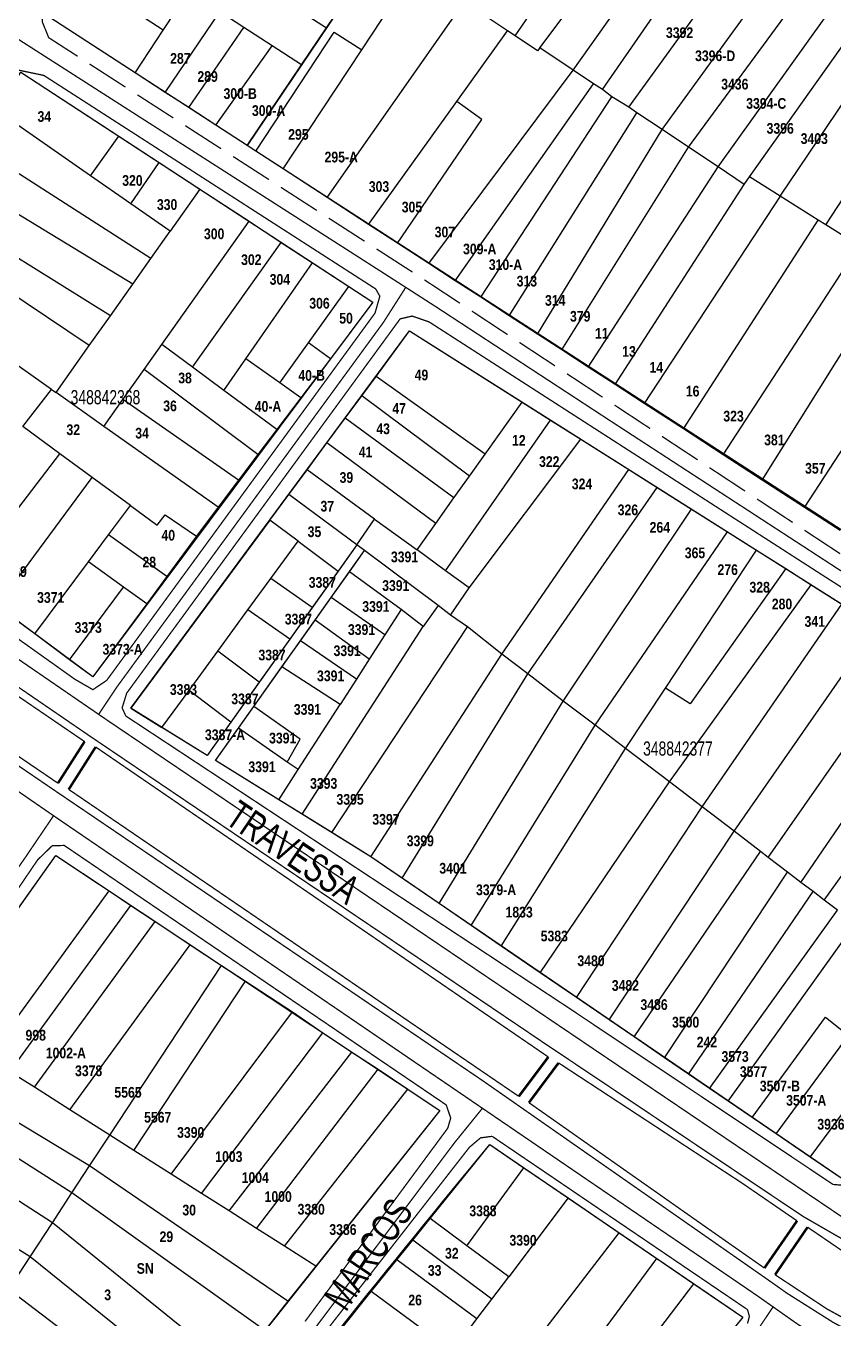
# Model space of a CAD drawing. Extents: x 203136 to 205923, y 4839890 to 4842982.
# Drawn here: x 204979.9 to 205093.5, y 4840245.5 to 4840427.4 of the extents above; entities that cross this region are included whole.
import ezdxf
from ezdxf.enums import TextEntityAlignment as Align

# ---------------------------------------------------------------- set-up
doc = ezdxf.new("R2010")
doc.units = 0
doc.header["$LTSCALE"] = 1.5
doc.header["$MEASUREMENT"] = 0
for name, pattern in [('TRACO_11', [8, 3, -1, 3, -1]), ('TRACO_13', [8, 5, -1, 1, -1]), ('TRACO_25', [8, 3, -1, 1, -1, 1, -1])]:
    doc.linetypes.add(name, pattern=pattern)
for name, color, linetype in [('CD_MALHA_LOTES', 40, 'CONTINUOUS'), ('CD_TXT_QUADRA', 7, 'CONTINUOUS'), ('HD-CANAIS', 7, 'CONTINUOUS'), ('RU-QUADRAS', 210, 'CONTINUOUS'), ('SV-EIXO-RUA-N-PAV', 6, 'CONTINUOUS'), ('SV-EIXO-RUA-PAV', 20, 'CONTINUOUS'), ('SV-PONTE-BUEIRO', 249, 'CONTINUOUS'), ('SV-RUA-NAO-PAV-S-GUIA-C-GUIA', 7, 'CONTINUOUS'), ('SV-RUA-PAVIM-S-GUIA-C-GUIA', 7, 'CONTINUOUS'), ('SV-TXT-RUA-N-PAV-S-GUIA-C-GUIA', 7, 'CONTINUOUS'), ('SV-TXT-RUA-PAV-S-GUIA-C-GUIA', 7, 'CONTINUOUS'), ('Th_NmrPort', 1, 'CONTINUOUS')]:
    doc.layers.add(name, color=color, linetype=linetype)
doc.styles.add('3488-42-2D_TXTB$0$ARIAL', font='ARIAL.TTF')
doc.styles.add('ARIAL', font='ARIAL.TTF')
doc.styles.get("Standard").update_dxf_attribs({"font": 'swisscbo.ttf'})

msp = doc.modelspace()

# ---------------------------------------------------------------- linework, layer by layer
at = {"layer": 'CD_MALHA_LOTES', "linetype": 'Continuous', "flags": 128}
for points in [[(205048.68, 4840425.97), (205068.41, 4840454.68)], [(205052.15, 4840424.31), (205072.75, 4840451.83)], [(205056.85, 4840421.17), (205076.73, 4840449.21)], [(205060.96, 4840418.42), (205080.51, 4840446.73)], [(205064.65, 4840415.94), (205084.86, 4840443.88)], [(205069.33, 4840412.82), (205089.58, 4840440.77)], [(205073.06, 4840410.32), (205093.5, 4840438.2)], [(204999.22, 4840426.79), (204987.2, 4840434.6)], [(205010.7, 4840434.53), (205022.18, 4840427.13)], [(205027.15, 4840424.04), (205034.13, 4840434.64)], [(205077.21, 4840407.54), (205097.3, 4840435.7)], [(204999.22, 4840426.79), (205002.79, 4840432.21)], [(205081.63, 4840406.14), (205100.89, 4840433.35)], [(205022.18, 4840427.13), (205025.03, 4840431.38)], [(205085.92, 4840403.44), (205104.5, 4840430.98)], [(204995.28, 4840420.79), (204983.27, 4840428.59)], [(204999.5, 4840418.04), (205007.17, 4840429.36)], [(205010.55, 4840427.17), (205007.17, 4840429.36)], [(205022.25, 4840403.25), (205041.07, 4840430.07)], [(205047.61, 4840426.69), (205044.11, 4840429.05)], [(204995.28, 4840420.79), (204999.22, 4840426.79)], [(205002.81, 4840415.89), (205010.55, 4840427.17)], [(205014.53, 4840424.58), (205010.55, 4840427.17)], [(205018.66, 4840421.89), (205022.18, 4840427.13)], [(205092.35, 4840399.4), (205110.46, 4840427.06)], [(205012.24, 4840409.76), (205023.25, 4840426.52)], [(205023.25, 4840426.52), (205027.15, 4840424.04)], [(205040.48, 4840416.76), (205047.61, 4840426.69)], [(205048.68, 4840425.97), (205047.61, 4840426.69)], [(205051.81, 4840423.86), (205048.68, 4840425.97)], [(205006.64, 4840413.4), (205014.53, 4840424.58)], [(205018.66, 4840421.89), (205014.53, 4840424.58)], [(205016.09, 4840407.26), (205027.15, 4840424.04)], [(205052.15, 4840424.31), (205051.81, 4840423.86)], [(205056.85, 4840421.17), (205052.15, 4840424.31)], [(205011.04, 4840410.54), (205018.66, 4840421.89)], [(204979.2, 4840420.89), (204992.99, 4840411.87)], [(204999.5, 4840418.04), (204995.28, 4840420.79)], [(205036.54, 4840393.96), (205056.85, 4840421.17)], [(205059.72, 4840419.24), (205056.85, 4840421.17)], [(205002.81, 4840415.89), (204999.5, 4840418.04)], [(205040.27, 4840391.54), (205059.72, 4840419.24)], [(205060.96, 4840418.42), (205059.72, 4840419.24)], [(205062.26, 4840417.39), (205060.96, 4840418.42)], [(205006.64, 4840413.4), (205002.81, 4840415.89)], [(205028.08, 4840399.47), (205040.48, 4840416.76)], [(205044.01, 4840414.24), (205040.48, 4840416.76)], [(205043.86, 4840389.21), (205062.26, 4840417.39)], [(205064.65, 4840415.94), (205062.26, 4840417.39)], [(205065.81, 4840415.17), (205064.65, 4840415.94)], [(204989, 4840406.31), (204975.8, 4840415.49)], [(205032.13, 4840396.83), (205044.01, 4840414.24)], [(205047.84, 4840386.62), (205065.81, 4840415.17)], [(205069.33, 4840412.82), (205065.81, 4840415.17)], [(205011.04, 4840410.54), (205006.64, 4840413.4)], [(205051.85, 4840384.01), (205069.33, 4840412.82)], [(205073.06, 4840410.32), (205069.33, 4840412.82)], [(204997.5, 4840394.67), (204972.7, 4840410.55)], [(204989, 4840406.31), (204992.99, 4840411.87)], [(204992.99, 4840411.87), (204998.64, 4840408.17)], [(205012.24, 4840409.76), (205011.04, 4840410.54)], [(205016.09, 4840407.26), (205012.24, 4840409.76)], [(205055.24, 4840381.81), (205073.06, 4840410.32)], [(205077.21, 4840407.54), (205073.06, 4840410.32)], [(204994.66, 4840402.36), (204998.64, 4840408.17)], [(204998.64, 4840408.17), (205004.39, 4840404.4)], [(205022.25, 4840403.25), (205016.09, 4840407.26)], [(205058.95, 4840379.4), (205077.21, 4840407.54)], [(205080.89, 4840405.08), (205077.21, 4840407.54)], [(204994.95, 4840391.06), (204970, 4840406.26)], [(204994.66, 4840402.36), (204989, 4840406.31)], [(205062.73, 4840376.94), (205080.89, 4840405.08)], [(205080.89, 4840405.08), (205081.63, 4840406.14)], [(205085.92, 4840403.44), (205081.63, 4840406.14)], [(205004.39, 4840404.4), (205000.21, 4840398.5)], [(205004.39, 4840404.4), (205011.28, 4840399.9)], [(205028.08, 4840399.47), (205022.25, 4840403.25)], [(205085.92, 4840403.44), (205066.82, 4840374.29)], [(205091.27, 4840400.08), (205085.92, 4840403.44)], [(204991.8, 4840386.61), (204967.25, 4840401.9)], [(205000.21, 4840398.5), (204994.66, 4840402.36)], [(204999.04, 4840382.58), (205011.28, 4840399.9)], [(205011.28, 4840399.9), (205015.81, 4840396.93)], [(205032.13, 4840396.83), (205028.08, 4840399.47)], [(205072.34, 4840370.7), (205091.27, 4840400.08)], [(205092.35, 4840399.4), (205091.27, 4840400.08)], [(204988.83, 4840382.41), (204965.04, 4840398.38)], [(204997.5, 4840394.67), (205000.21, 4840398.5)], [(205097.05, 4840396.44), (205092.35, 4840399.4)], [(205003.36, 4840379.37), (205015.81, 4840396.93)], [(205015.81, 4840396.93), (205020.22, 4840394.05)], [(205036.54, 4840393.96), (205032.13, 4840396.83)], [(205077.94, 4840367.06), (205097.05, 4840396.44)], [(204994.95, 4840391.06), (204997.5, 4840394.67)], [(205010.83, 4840380.56), (205020.22, 4840394.05)], [(205020.22, 4840394.05), (205025.31, 4840390.72)], [(205040.27, 4840391.54), (205036.54, 4840393.96)], [(204991.8, 4840386.61), (204994.95, 4840391.06)], [(205019.64, 4840382.82), (205025.31, 4840390.72)], [(205025.31, 4840390.72), (205028.7, 4840388.5)], [(205043.86, 4840389.21), (205040.27, 4840391.54)], [(205047.84, 4840386.62), (205043.86, 4840389.21)], [(205083.42, 4840363.5), (205099.2, 4840388.73)], [(205028.7, 4840388.5), (205022.72, 4840380.57)], [(204988.83, 4840382.41), (204991.8, 4840386.61)], [(205051.85, 4840384.01), (205047.84, 4840386.62)], [(205029.13, 4840378.07), (205033.85, 4840384.47)], [(205033.85, 4840384.47), (205049.66, 4840374.47)], [(205055.24, 4840381.81), (205051.85, 4840384.01)], [(205089.38, 4840359.63), (205105.62, 4840384.59)], [(204984.16, 4840375.81), (204988.83, 4840382.41)], [(204996.56, 4840379.07), (204999.04, 4840382.58)], [(205003.36, 4840379.37), (204999.04, 4840382.58)], [(205015.59, 4840377.19), (205019.64, 4840382.82)], [(205022.72, 4840380.57), (205019.64, 4840382.82)], [(205058.95, 4840379.4), (205055.24, 4840381.81)], [(204983.52, 4840376.25), (204976.93, 4840380.91)], [(205007.74, 4840376.11), (205010.83, 4840380.56)], [(205015.59, 4840377.19), (205010.83, 4840380.56)], [(205022.72, 4840380.57), (205018.57, 4840375.08)], [(204993.56, 4840374.84), (204996.56, 4840379.07)], [(205012.52, 4840367.08), (204996.56, 4840379.07)], [(205007.74, 4840376.11), (205003.36, 4840379.37)], [(205027.13, 4840375.37), (205029.13, 4840378.07)], [(205044.47, 4840367.15), (205029.13, 4840378.07)], [(205062.73, 4840376.94), (205058.95, 4840379.4)], [(204979.47, 4840371.01), (204983.52, 4840376.25)], [(204983.52, 4840376.25), (204984.16, 4840375.81)], [(204990.88, 4840371.05), (204984.16, 4840375.81)], [(205015.17, 4840370.59), (205007.74, 4840376.11)], [(205018.57, 4840375.08), (205015.59, 4840377.19)], [(205066.82, 4840374.29), (205062.73, 4840376.94)], [(204990.88, 4840371.05), (204993.56, 4840374.84)], [(205009.8, 4840363.48), (204993.56, 4840374.84)], [(205018.57, 4840375.08), (205015.17, 4840370.59)], [(205024.81, 4840372.22), (205027.13, 4840375.37)], [(205042.27, 4840364.05), (205027.13, 4840375.37)], [(205044.47, 4840367.15), (205049.66, 4840374.47)], [(205049.66, 4840374.47), (205053.66, 4840371.94)], [(205072.34, 4840370.7), (205066.82, 4840374.29)], [(205022.23, 4840368.74), (205024.81, 4840372.22)], [(205040.09, 4840360.98), (205024.81, 4840372.22)], [(204984.67, 4840367.2), (204979.47, 4840371.01)], [(205006.95, 4840359.7), (204990.88, 4840371.05)], [(205015.17, 4840370.59), (205012.52, 4840367.08)], [(205038.88, 4840350.75), (205053.66, 4840371.94)], [(205053.66, 4840371.94), (205057.9, 4840369.26)], [(205077.94, 4840367.06), (205072.34, 4840370.7)], [(205019.45, 4840364.96), (205022.23, 4840368.74)], [(205037.54, 4840357.37), (205022.23, 4840368.74)], [(205042.21, 4840348.32), (205057.9, 4840369.26)], [(205057.9, 4840369.26), (205064.67, 4840364.97)], [(204971.03, 4840349.34), (204984.67, 4840367.2)], [(204989.24, 4840363.85), (204984.67, 4840367.2)], [(205012.52, 4840367.08), (205009.8, 4840363.48)], [(205042.27, 4840364.05), (205044.47, 4840367.15)], [(205083.42, 4840363.5), (205077.94, 4840367.06)], [(205016.86, 4840361.46), (205019.45, 4840364.96)], [(205028.94, 4840358.01), (205019.45, 4840364.96)], [(205046.8, 4840339.03), (205064.67, 4840364.97)], [(205064.67, 4840364.97), (205068.67, 4840362.45)], [(204975.85, 4840345.78), (204989.24, 4840363.85)], [(204994.61, 4840359.93), (204989.24, 4840363.85)], [(205009.8, 4840363.48), (205006.95, 4840359.7)], [(205040.09, 4840360.98), (205042.27, 4840364.05)], [(205089.38, 4840359.63), (205083.42, 4840363.5)], [(205014.19, 4840357.84), (205016.86, 4840361.46)], [(205026.43, 4840354.39), (205016.86, 4840361.46)], [(205050.47, 4840336.22), (205068.67, 4840362.45)], [(205068.67, 4840362.45), (205073.46, 4840359.42)], [(204991.52, 4840355.77), (204994.61, 4840359.93)], [(204994.61, 4840359.93), (204998.37, 4840357.15)], [(205006.95, 4840359.7), (205003.92, 4840355.59)], [(205037.54, 4840357.37), (205040.09, 4840360.98)], [(205055.46, 4840332.41), (205073.46, 4840359.42)], [(205073.46, 4840359.42), (205078.54, 4840356.2)], [(205094.38, 4840356.38), (205089.38, 4840359.63)], [(205014.19, 4840357.84), (204994.66, 4840331.4)], [(204998.37, 4840357.15), (204999.52, 4840358.59)], [(204999.52, 4840358.59), (205003.92, 4840355.59)], [(205018.18, 4840354.88), (205014.19, 4840357.84)], [(205026.43, 4840354.39), (205028.94, 4840358.01)], [(205028.94, 4840358.01), (205034.9, 4840353.66)], [(205034.9, 4840353.66), (205037.54, 4840357.37)], [(205059.92, 4840329), (205078.54, 4840356.2)], [(205078.54, 4840356.2), (205082.62, 4840353.62)], [(204988.7, 4840351.98), (204991.52, 4840355.77)], [(204999.75, 4840349.94), (204991.52, 4840355.77)], [(205003.92, 4840355.59), (204999.75, 4840349.94)], [(205014.35, 4840349.63), (205018.18, 4840354.88)], [(205018.18, 4840354.88), (205023.8, 4840350.69)], [(205026.43, 4840354.39), (205023.8, 4840350.69)], [(205027.52, 4840353.58), (205026.43, 4840354.39)], [(205025.39, 4840350.58), (205027.52, 4840353.58)], [(205037.85, 4840345.86), (205027.52, 4840353.58)], [(205038.88, 4840350.75), (205034.9, 4840353.66)], [(205069.81, 4840334.22), (205082.62, 4840353.62)], [(205082.62, 4840353.62), (205086.71, 4840351.04)], [(204981.17, 4840341.85), (204988.7, 4840351.98)], [(204993.65, 4840348.43), (204988.7, 4840351.98)], [(205023.8, 4840350.69), (205020.16, 4840345.56)], [(205022.85, 4840346.99), (205025.39, 4840350.58)], [(205032.66, 4840345.27), (205025.39, 4840350.58)], [(205042.21, 4840348.32), (205038.88, 4840350.75)], [(205086.71, 4840351.04), (205073.28, 4840332.03)], [(205086.71, 4840351.04), (205090.3, 4840348.76)], [(204999.75, 4840349.94), (204996.91, 4840346.09)], [(205011.13, 4840345.23), (205014.35, 4840349.63)], [(205020.16, 4840345.56), (205014.35, 4840349.63)], [(205070.36, 4840321.03), (205090.3, 4840348.76)], [(205090.3, 4840348.76), (205094.59, 4840346.05)], [(204986.07, 4840338.23), (204993.65, 4840348.43)], [(204996.91, 4840346.09), (204993.65, 4840348.43)], [(205020.58, 4840343.79), (205022.85, 4840346.99)], [(205030.38, 4840341.73), (205022.85, 4840346.99)], [(205039.62, 4840344.51), (205042.21, 4840348.32)], [(204981.17, 4840341.85), (204975.85, 4840345.78)], [(204996.91, 4840346.09), (204989.34, 4840335.82)], [(205006.9, 4840339.43), (205011.13, 4840345.23)], [(205017.01, 4840341.13), (205011.13, 4840345.23)], [(205020.16, 4840345.56), (205017.01, 4840341.13)], [(205032.66, 4840345.27), (205030.38, 4840341.73)], [(205035.76, 4840342.92), (205032.66, 4840345.27)], [(205037.85, 4840345.86), (205035.76, 4840342.92)], [(205039.62, 4840344.51), (205037.85, 4840345.86)], [(205074.95, 4840317.53), (205094.59, 4840346.05)], [(205018.52, 4840340.88), (205020.58, 4840343.79)], [(205028.18, 4840338.3), (205020.58, 4840343.79)], [(205042.01, 4840342.87), (205039.62, 4840344.51)], [(204986.07, 4840338.23), (204981.17, 4840341.85)], [(205018.73, 4840316.51), (205035.76, 4840342.92)], [(205022.94, 4840313.91), (205042.01, 4840342.87)], [(205030.38, 4840341.73), (205028.18, 4840338.3)], [(205046.8, 4840339.03), (205042.01, 4840342.87)], [(205079.46, 4840314.09), (205099.51, 4840342.94)], [(205002.85, 4840333.89), (205006.9, 4840339.43)], [(205012.7, 4840335.06), (205006.9, 4840339.43)], [(205017.01, 4840341.13), (205012.7, 4840335.06)], [(205015.91, 4840337.21), (205018.52, 4840340.88)], [(205026.39, 4840335.51), (205018.52, 4840340.88)], [(205084.27, 4840310.41), (205104.67, 4840339.67)], [(204989.34, 4840335.82), (204986.07, 4840338.23)], [(205028.18, 4840338.3), (205026.39, 4840335.51)], [(205028.39, 4840310.52), (205046.8, 4840339.03)], [(205050.47, 4840336.22), (205046.8, 4840339.03)], [(205011.95, 4840331.63), (205015.91, 4840337.21)], [(205024.07, 4840331.92), (205015.91, 4840337.21)], [(205032.81, 4840307.48), (205050.47, 4840336.22)], [(205055.46, 4840332.41), (205050.47, 4840336.22)], [(205088.86, 4840306.91), (205109.29, 4840336.75)], [(205012.7, 4840335.06), (205008.71, 4840329.44)], [(205026.39, 4840335.51), (205024.07, 4840331.92)], [(205064.2, 4840325.74), (205069.81, 4840334.22)], [(205073.28, 4840332.03), (205069.81, 4840334.22)], [(205092.13, 4840304.42), (205113.47, 4840334.11)], [(204999.05, 4840328.69), (205002.85, 4840333.89)], [(205008.71, 4840329.44), (205002.85, 4840333.89)], [(205038.02, 4840303.92), (205055.46, 4840332.41)], [(205059.92, 4840329), (205055.46, 4840332.41)], [(204994.66, 4840331.4), (204999.05, 4840328.69)], [(205009.81, 4840328.6), (205011.95, 4840331.63)], [(205018.47, 4840327.03), (205011.95, 4840331.63)], [(205018.19, 4840322.77), (205024.07, 4840331.92)], [(205005.39, 4840324.77), (204999.05, 4840328.69)], [(205008.71, 4840329.44), (205005.39, 4840324.77)], [(205006.57, 4840324.04), (205009.81, 4840328.6)], [(205016.65, 4840323.82), (205009.81, 4840328.6)], [(205042.5, 4840300.84), (205059.92, 4840329)], [(205064.2, 4840325.74), (205059.92, 4840329)], [(205016.65, 4840323.82), (205018.47, 4840327.03)], [(205046.71, 4840297.95), (205064.2, 4840325.74)], [(205070.36, 4840321.03), (205064.2, 4840325.74)], [(205015.47, 4840318.53), (205006.57, 4840324.04)], [(205018.19, 4840322.77), (205016.65, 4840323.82)], [(205015.47, 4840318.53), (205018.19, 4840322.77)], [(205052.22, 4840294.19), (205070.36, 4840321.03)], [(205074.95, 4840317.53), (205070.36, 4840321.03)], [(205018.73, 4840316.51), (205015.47, 4840318.53)], [(205022.94, 4840313.91), (205018.73, 4840316.51)], [(205057.3, 4840290.71), (205074.95, 4840317.53)], [(205079.46, 4840314.09), (205074.95, 4840317.53)], [(205061.88, 4840287.58), (205079.46, 4840314.09)], [(205083.17, 4840311.26), (205079.46, 4840314.09)], [(205028.39, 4840310.52), (205022.94, 4840313.91)], [(204967.25, 4840286.91), (204984.11, 4840310.68)], [(204984.11, 4840310.68), (204991.61, 4840305.7)], [(205032.81, 4840307.48), (205028.39, 4840310.52)], [(205065.41, 4840285.17), (205083.17, 4840311.26)], [(205084.27, 4840310.41), (205083.17, 4840311.26)], [(205086.97, 4840308.36), (205084.27, 4840310.41)], [(205038.02, 4840303.92), (205032.81, 4840307.48)], [(205069.7, 4840282.24), (205086.97, 4840308.36)], [(205088.86, 4840306.91), (205086.97, 4840308.36)], [(205090.57, 4840305.61), (205088.86, 4840306.91)], [(204974.56, 4840282.26), (204991.61, 4840305.7)], [(204991.61, 4840305.7), (204994.69, 4840303.66)], [(205073.07, 4840279.93), (205090.57, 4840305.61)], [(205092.13, 4840304.42), (205090.57, 4840305.61)], [(204977.68, 4840280.27), (204994.69, 4840303.66)], [(204994.69, 4840303.66), (204998.1, 4840301.39)], [(205042.5, 4840300.84), (205038.02, 4840303.92)], [(205093.98, 4840303), (205092.13, 4840304.42)], [(204981.13, 4840278.08), (204998.1, 4840301.39)], [(204998.1, 4840301.39), (205003.02, 4840298.13)], [(205076.01, 4840277.93), (205093.98, 4840303)], [(205046.71, 4840297.95), (205042.5, 4840300.84)], [(205078.62, 4840276.15), (205096.48, 4840301.09)], [(204986.1, 4840274.91), (205003.02, 4840298.13)], [(205003.02, 4840298.13), (205007.43, 4840295.2)], [(205052.22, 4840294.19), (205046.71, 4840297.95)], [(204991.7, 4840271.35), (205007.43, 4840295.2)], [(205007.43, 4840295.2), (205010.78, 4840293.01)], [(205057.3, 4840290.71), (205052.22, 4840294.19)], [(204995.08, 4840269.21), (205010.78, 4840293.01)], [(205010.78, 4840293.01), (205017.39, 4840288.68)], [(205061.88, 4840287.58), (205057.3, 4840290.71)], [(205000.36, 4840265.84), (205017.39, 4840288.68)], [(205017.39, 4840288.68), (205021.66, 4840285.75)], [(205065.41, 4840285.17), (205061.88, 4840287.58)], [(205081.99, 4840273.84), (205092.31, 4840287.96)], [(205092.31, 4840287.96), (205095.55, 4840285.37)], [(205004.62, 4840263.13), (205021.66, 4840285.75)], [(205021.66, 4840285.75), (205025.75, 4840283.04)], [(205069.7, 4840282.24), (205065.41, 4840285.17)], [(205085.36, 4840271.54), (205095.55, 4840285.37)], [(205008.47, 4840260.69), (205025.75, 4840283.04)], [(205025.75, 4840283.04), (205029.42, 4840280.61)], [(204988.87, 4840267.02), (204963.85, 4840282.11)], [(205073.07, 4840279.93), (205069.7, 4840282.24)], [(205090.14, 4840268.27), (205100.88, 4840282.76)], [(204981.13, 4840278.08), (204977.68, 4840280.27)], [(205012.35, 4840258.22), (205029.42, 4840280.61)], [(205029.42, 4840280.61), (205033.62, 4840277.81)], [(205076.01, 4840277.93), (205073.07, 4840279.93)], [(204986.38, 4840263.21), (204961.66, 4840279.03)], [(204986.1, 4840274.91), (204981.13, 4840278.08)], [(205016.28, 4840255.72), (205033.62, 4840277.81)], [(205033.62, 4840277.81), (205038.12, 4840274.83)], [(205078.62, 4840276.15), (205076.01, 4840277.93)], [(205081.99, 4840273.84), (205078.62, 4840276.15)], [(204983.65, 4840259.02), (204958.83, 4840275.04)], [(204991.7, 4840271.35), (204986.1, 4840274.91)], [(205038.12, 4840274.83), (205020.68, 4840252.92)], [(205085.36, 4840271.54), (205081.99, 4840273.84)], [(204988.87, 4840267.02), (204991.7, 4840271.35)], [(204995.08, 4840269.21), (204991.7, 4840271.35)], [(205090.14, 4840268.27), (205085.36, 4840271.54)], [(204980.51, 4840254.21), (204955.25, 4840269.99)], [(205000.36, 4840265.84), (204995.08, 4840269.21)], [(205036.73, 4840259.62), (205045.12, 4840270.05)], [(205045.12, 4840270.05), (205049.93, 4840266.75)], [(204986.38, 4840263.21), (204988.87, 4840267.02)], [(205016.75, 4840247.97), (204988.87, 4840267.02)], [(205041.9, 4840255.79), (205049.93, 4840266.75)], [(205049.93, 4840266.75), (205056.12, 4840262.52)], [(205094.79, 4840265.1), (205090.14, 4840268.27)], [(205004.62, 4840263.13), (205000.36, 4840265.84)], [(204983.65, 4840259.02), (204986.38, 4840263.21)], [(205013.51, 4840243.88), (204986.38, 4840263.21)], [(205008.47, 4840260.69), (205004.62, 4840263.13)], [(205056.12, 4840262.52), (205047.78, 4840251.43)], [(205056.12, 4840262.52), (205063.31, 4840257.61)], [(205012.35, 4840258.22), (205008.47, 4840260.69)], [(205034.29, 4840256.58), (205036.73, 4840259.62)], [(205041.9, 4840255.79), (205036.73, 4840259.62)], [(204980.51, 4840254.21), (204983.65, 4840259.02)], [(205009.16, 4840238.4), (204983.65, 4840259.02)], [(205016.28, 4840255.72), (205012.35, 4840258.22)], [(205046.67, 4840235.92), (205063.31, 4840257.61)], [(205063.31, 4840257.61), (205068.62, 4840253.98)], [(205020.68, 4840252.92), (205016.28, 4840255.72)], [(205032.06, 4840253.81), (205034.29, 4840256.58)], [(205045.4, 4840248.28), (205034.29, 4840256.58)], [(205047.78, 4840251.43), (205041.9, 4840255.79)], [(204977.54, 4840249.65), (204980.51, 4840254.21)], [(205005.44, 4840234.12), (204980.51, 4840254.21)], [(205052.24, 4840231.81), (205068.62, 4840253.98)], [(205068.62, 4840253.98), (205073.81, 4840250.43)], [(205020.68, 4840252.92), (205016.75, 4840247.97)], [(205028.47, 4840249.34), (205032.06, 4840253.81)], [(205043.31, 4840245.49), (205032.06, 4840253.81)], [(205045.4, 4840248.28), (205047.78, 4840251.43)], [(205061.12, 4840233.74), (205073.81, 4840250.43)], [(205073.81, 4840250.43), (205080.68, 4840245.74)], [(205002.6, 4840230.48), (204977.54, 4840249.65)], [(205024, 4840243.79), (205028.47, 4840249.34)], [(205039.88, 4840240.93), (205028.47, 4840249.34)], [(205016.75, 4840247.97), (205013.51, 4840243.88)], [(205043.31, 4840245.49), (205045.4, 4840248.28)], [(205039.88, 4840240.93), (205043.31, 4840245.49)], [(205080.68, 4840245.74), (205067.35, 4840229.18)]]:
    msp.add_lwpolyline(points, dxfattribs=at)
at = {"layer": 'HD-CANAIS', "linetype": 'Continuous', "const_width": 0.18}
for points in [[(204984.43, 4840320.85), (204923.81, 4840362.2)], [(204935.99, 4840362.34), (204988.17, 4840326.71)], [(204989.73, 4840325.95), (205053.35, 4840282.34)], [(205049.2, 4840276.8), (204985.94, 4840319.98)], [(205054.79, 4840281.51), (205080.55, 4840264.62), (205088.31, 4840259.29)], [(205083.72, 4840252.65), (205075.47, 4840258.43), (205050.62, 4840275.92)], [(205089.79, 4840258.4), (205095.92, 4840254.21), (205105.46, 4840249.01), (205166.62, 4840214.83)], [(205162.97, 4840207.88), (205101.32, 4840242.07), (205092.54, 4840246.88), (205085.22, 4840251.71)]]:
    msp.add_lwpolyline(points, dxfattribs=at)
at = {"layer": 'RU-QUADRAS', "color": 6, "linetype": 'Continuous'}
for points in [[(205021.52, 4840487.07, 0.0126922525), (205114.53, 4840424.4)], [(205438.2, 4840428.09, -0.0210712142), (205402.73, 4840405.12), (205391.97, 4840397), (205384.55, 4840388.32), (205332.94, 4840332.29), (205298.21, 4840297.71, 0.0175042485), (205243.94, 4840245.38), (205195.44, 4840286.89), (205171.14, 4840306.33), (205136.56, 4840329.25), (205012.24, 4840409.76), (205023.25, 4840426.52), (205027.15, 4840424.04), (205034.13, 4840434.64)]]:
    msp.add_lwpolyline(points, format="xyb", dxfattribs=at)
msp.add_lwpolyline([(205025.03, 4840431.38), (205011.04, 4840410.54), (204983.27, 4840428.59)], dxfattribs=at)
for points in [[(204946.99, 4840369.51), (204979.2, 4840420.89), (205028.7, 4840388.5), (204989.34, 4840335.82), (204947.66, 4840366.73)], [(204994.66, 4840331.4), (205033.85, 4840384.47), (205123.46, 4840327.79), (205136.09, 4840318.95), (205094.79, 4840265.1), (205028.39, 4840310.52), (205006.57, 4840324.04), (205027.52, 4840353.58), (205026.43, 4840354.39), (205005.39, 4840324.77)], [(204901.07, 4840192.38), (204918.1, 4840217.62), (204984.11, 4840310.68), (205038.12, 4840274.83), (204984.64, 4840207.5), (204952.7, 4840164.97)]]:
    msp.add_lwpolyline(points, close=True, dxfattribs=at)
msp.add_lwpolyline([(204962.14, 4840165.9, -0.0064696135), (205045.12, 4840270.05), (205080.68, 4840245.74), (205056.29, 4840215.43), (205040.89, 4840193.48), (205039.09, 4840194.54), (205011.3, 4840152.23), (205006.09, 4840153.91), (205005.27, 4840152.62), (204999.67, 4840153.08), (204998.69, 4840151.68), (204983.81, 4840153.91)], format="xyb", close=True, dxfattribs=at)
at = {"layer": 'SV-EIXO-RUA-N-PAV', "const_width": 0.18}
for points in [[(205033.312665, 4840390.602765), (205030.158242, 4840385.659457), (204992.743549, 4840334.434522), (204990.147266, 4840330.538901)], [(204983.8096, 4840316.27994), (204979.875846, 4840310.461253), (204954.181419, 4840273.45636), (204922.421959, 4840230.099576), (204898.940449, 4840195.26662), (204897.219291, 4840191.250585)], [(205044.086956, 4840275.128054), (205040.222665, 4840270.35256), (205020.395813, 4840243.975452), (205014.620318, 4840236.509568), (205008.351793, 4840229.466281), (205002.435432, 4840224.571197), (204981.833818, 4840197.841924), (204961.020906, 4840169.105314), (204959.048786, 4840165.090641), (204957.905273, 4840160.491331)], [(205084.937304, 4840247.189907), (205081.327946, 4840241.78543), (205062.665438, 4840217.886678), (205057.294931, 4840210.636494), (205035.812907, 4840182.374206), (205017.687449, 4840156.327251), (205015.606378, 4840151.829453), (205014.153258, 4840148.312148)]]:
    msp.add_lwpolyline(points, dxfattribs=at)
at = {"layer": 'SV-EIXO-RUA-PAV', "const_width": 0.18}
for points in [[(204649.129609, 4840544.704353), (204846.021565, 4840420.619996), (204862.817626, 4840416.203038), (204893.329502, 4840395.338727), (204922.272195, 4840375.229948), (204931.454817, 4840370.812991), (204937.61531, 4840366.628505), (204949.82006, 4840358.259533), (204990.881922, 4840330.033904), (205094.576257, 4840259.87767), (205276.392102, 4840159.141766), (205283.537045, 4840154.854801), (205288.395605, 4840152.568419), (205291.825178, 4840149.567543), (205295.683447, 4840143.78014), (205299.827513, 4840137.063894), (205321.582766, 4840124.197656)], [(204978.103166, 4840425.984913), (205029.779892, 4840392.873834), (205037.545115, 4840387.881904), (205062.7997, 4840371.348889), (205094.15003, 4840350.940966), (205141.597296, 4840320.831434), (205151.144525, 4840314.824313), (205167.256044, 4840303.143462), (205181.085097, 4840292.670975), (205194.578494, 4840281.460043), (205235.369528, 4840247.519318)], [(205299.827513, 4840137.063894), (205289.395897, 4840136.063602), (205284.394438, 4840136.778096), (205281.536461, 4840138.064186), (205229.730113, 4840166.360545), (205165.429742, 4840203.047353), (205159.480425, 4840205.341826), (205088.510998, 4840244.672077), (205082.603441, 4840248.834219), (204984.168889, 4840316.031988), (204929.885635, 4840353.493869), (204919.308185, 4840360.584248), (204913.845106, 4840364.768733), (204903.848834, 4840372.440291), (204883.391348, 4840386.156105), (204876.068498, 4840391.154241), (204856.599015, 4840403.882052), (204851.949587, 4840410.507488), (204846.021565, 4840420.619996)]]:
    msp.add_lwpolyline(points, dxfattribs=at)
at = {"layer": 'SV-PONTE-BUEIRO', "linetype": 'Continuous', "const_width": 0.35}
for points in [[(204988.17, 4840326.71), (204984.43, 4840320.85)], [(204985.94, 4840319.98), (204989.73, 4840325.95)], [(205053.35, 4840282.34), (205049.2, 4840276.8)], [(205050.62, 4840275.92), (205054.79, 4840281.51)], [(205083.72, 4840252.65), (205088.31, 4840259.29)], [(205089.79, 4840258.4), (205085.22, 4840251.71)]]:
    msp.add_lwpolyline(points, dxfattribs=at)
at = {"layer": 'SV-RUA-NAO-PAV-S-GUIA-C-GUIA', "linetype": 'TRACO_13', "const_width": 0.18}
msp.add_lwpolyline([(205022.73, 4840488.18), (205021.34, 4840488.27), (205019.37, 4840486.74), (204982.18, 4840429.84), (204982.25, 4840427.9), (204983.13, 4840425.73)], dxfattribs=at)
at = {"layer": 'SV-RUA-NAO-PAV-S-GUIA-C-GUIA', "linetype": 'TRACO_25', "const_width": 0.18}
for points in [[(205029.08, 4840390.39), (205029.67, 4840389.37), (205029, 4840387), (204991.29, 4840335.33), (204989.34, 4840334.01), (204986.8, 4840335.48)], [(204993.96, 4840330.31), (204993.45, 4840331.45), (204994.09, 4840333.52), (205032.52, 4840386.17), (205034.21, 4840386.57), (205036.6, 4840385.74)], [(205093.37, 4840264.41), (205094.74, 4840264.3), (205096.16, 4840265.51), (205137.66, 4840318.51), (205137.88, 4840319.69), (205137.71, 4840320.76)], [(204985.31, 4840312.1), (204983.62, 4840312.06), (204981.58, 4840310.08), (204955.98, 4840272.31), (204924.19, 4840228.28)], [(205019.16, 4840245.14), (205039.21, 4840272.32), (205039.63, 4840273.75), (205039.01, 4840275.59)], [(205045.46, 4840271.18), (205043.83, 4840270.97), (205042.26, 4840269.64), (205021.22, 4840242.65)], [(205081.34, 4840244.84), (205081.61, 4840245.85), (205081.35, 4840246.8)]]:
    msp.add_lwpolyline(points, dxfattribs=at)
at = {"layer": 'SV-RUA-PAVIM-S-GUIA-C-GUIA', "const_width": 0.18}
for points in [[(204983.833065, 4840425.2765), (204983.13, 4840425.73)], [(204987.194449, 4840423.108299), (204983.833065, 4840425.2765)], [(204993.917217, 4840418.771896), (204988.875141, 4840422.024198)], [(205000.639985, 4840414.435493), (204995.597909, 4840417.687795)], [(205007.362753, 4840410.09909), (205002.320677, 4840413.351392)], [(205014.085521, 4840405.762687), (205009.043445, 4840409.014989)], [(205020.808289, 4840401.426284), (205015.766213, 4840404.678586)], [(205027.531057, 4840397.089881), (205022.488981, 4840400.342184)], [(205034.253825, 4840392.753478), (205029.211749, 4840396.005781)], [(205040.94177, 4840388.363682), (205035.932782, 4840391.666716)], [(205047.620421, 4840383.959636), (205042.611433, 4840387.26267)], [(205054.299072, 4840379.55559), (205049.290084, 4840382.858624)], [(205060.977723, 4840375.151544), (205055.968734, 4840378.454578)], [(205067.656374, 4840370.747498), (205062.647385, 4840374.050532)], [(205074.335025, 4840366.343452), (205069.326036, 4840369.646486)], [(205081.013676, 4840361.939405), (205076.004687, 4840365.24244)], [(204986.8, 4840335.48), (204950.92, 4840361.06)], [(205087.692326, 4840357.535359), (205082.683338, 4840360.838394)], [(204926.92, 4840358.73), (204984.29, 4840319.61)], [(205094.370977, 4840353.131313), (205089.361989, 4840356.434348)], [(204984.29, 4840319.61), (205044.11, 4840279.02)], [(205044.11, 4840279.02), (205084.28, 4840250.96)]]:
    msp.add_lwpolyline(points, dxfattribs=at)
at = {"layer": 'SV-RUA-PAVIM-S-GUIA-C-GUIA', "linetype": 'TRACO_11', "const_width": 0.18}
for points in [[(204977.54, 4840420.46), (204978.99, 4840421.14), (204982.44, 4840420.42), (205029.08, 4840390.39)], [(205036.6, 4840385.74), (205091.75, 4840350.21), (205137.71, 4840320.76)]]:
    msp.add_lwpolyline(points, dxfattribs=at)
at = {"layer": 'SV-RUA-PAVIM-S-GUIA-C-GUIA', "linetype": 'Continuous', "const_width": 0.18}
for points in [[(205089.18, 4840259.9), (205052.94, 4840284.18), (204988.75, 4840327.59), (204926.5, 4840370.26), (204861.39, 4840413.98), (204859.39, 4840413.68), (204857.21, 4840412.33), (204856.63, 4840409.33), (204857.8, 4840406.39), (204873.67, 4840396.1)], [(205093.37, 4840264.41), (205055.69, 4840289.59), (204993.96, 4840330.31)], [(204985.31, 4840312.1), (205039.01, 4840275.59)], [(205045.46, 4840271.18), (205081.35, 4840246.8)], [(205089.18, 4840259.9), (205097.24, 4840255.25), (205105.52, 4840250.78), (205125.27, 4840239.45), (205214.69, 4840189.73), (205287.29, 4840149.3), (205289.46, 4840147.23), (205290.28, 4840144.4), (205289.76, 4840142.05), (205287.95, 4840139.98), (205285.49, 4840139.34), (205282.57, 4840140.3), (205239.5, 4840164.14), (205161.35, 4840207.56), (205100.4, 4840241.31), (205093.41, 4840244.99), (205086.91, 4840249.1), (205084.28, 4840250.96)]]:
    msp.add_lwpolyline(points, dxfattribs=at)

# ---------------------------------------------------------------- texts
at = {"layer": 'CD_TXT_QUADRA', "style": 'ARIAL', "width": 0.7}
for s, p in [('348842368', (204986.21, 4840374.15)), ('348842377', (205066.67, 4840324.73))]:
    msp.add_text(s, height=2, dxfattribs=at).set_placement(p)
at = {"layer": 'SV-TXT-RUA-N-PAV-S-GUIA-C-GUIA', "style": 'ARIAL', "width": 0.7}
msp.add_text('MARCOS', height=4, rotation=56, dxfattribs=at).set_placement((205024.9, 4840246.36))
at = {"layer": 'SV-TXT-RUA-PAV-S-GUIA-C-GUIA', "width": 0.7}
for style, p in [('ARIAL', (205007.72, 4840315.32)), ('3488-42-2D_TXTB$0$ARIAL', (205007.722393, 4840315.318206))]:
    msp.add_text('TRAVESSA', height=4, rotation=326, dxfattribs=dict(at, style=style)).set_placement(p)
at = {"layer": 'Th_NmrPort', "color": 1}
for s, p in [('3392', (205069.888086, 4840426.434422)), ('287', (205000.199207, 4840422.813466)), ('3396-D', (205073.97978, 4840423.181621)), ('289', (205004.029207, 4840420.263466)), ('3436', (205077.64978, 4840419.191621)), ('300-B', (205007.699207, 4840417.863466)), ('300-A', (205011.689207, 4840415.473466)), ('3394-C', (205081.15978, 4840416.481621)), ('34', (204981.553466, 4840414.640793)), ('295', (205016.789207, 4840412.123466)), ('3396', (205084.02978, 4840412.971621)), ('3403', (205088.81978, 4840411.531621)), ('295-A', (205021.899207, 4840408.933466)), ('320', (204993.461914, 4840405.645578)), ('303', (205028.119207, 4840404.783466)), ('330', (204998.34022, 4840402.258379)), ('305', (205032.749207, 4840401.903466)), ('300', (205004.95022, 4840398.138379)), ('307', (205037.379207, 4840398.393466)), ('309-A', (205041.369207, 4840396.003466)), ('302', (205010.17022, 4840394.498379)), ('310-A', (205044.988086, 4840393.804422)), ('304', (205014.19022, 4840391.728379)), ('313', (205048.898086, 4840391.484422)), ('306', (205019.75022, 4840388.368379)), ('314', (205052.888086, 4840388.774422)), ('50', (205023.96022, 4840386.268379)), ('379', (205056.398086, 4840386.534422)), ('11', (205059.908086, 4840384.144422)), ('13', (205063.738086, 4840381.594422)), ('14', (205067.568086, 4840379.354422)), ('38', (205001.33531, 4840377.86078)), ('40-B', (205018.22022, 4840378.218379)), ('49', (205034.56531, 4840378.28078)), ('16', (205072.678086, 4840376.004422)), ('36', (204999.22531, 4840373.93078)), ('40-A', (205012.09022, 4840373.858379)), ('47', (205031.42531, 4840373.57078)), ('323', (205077.948086, 4840372.494422)), ('32', (204985.62531, 4840370.58078)), ('34', (204995.29531, 4840370.10078)), ('43', (205029.17531, 4840370.71078)), ('12', (205048.250211, 4840369.081101)), ('381', (205083.688086, 4840369.144422)), ('41', (205026.71531, 4840367.45078)), ('322', (205052.050793, 4840366.096534)), ('357', (205089.438086, 4840365.154422)), ('39', (205024.01531, 4840363.86078)), ('324', (205056.650793, 4840362.956534)), ('37', (205021.32531, 4840359.82078)), ('326', (205063.100793, 4840359.306534)), ('264', (205067.590793, 4840356.846534)), ('40', (204998.979789, 4840355.738899)), ('35', (205019.52531, 4840356.23078)), ('365', (205072.530793, 4840353.256534)), ('28', (204996.299789, 4840351.958899)), ('3391', (205031.228899, 4840352.690211)), ('3369', (204976.229789, 4840350.618899)), ('276', (205077.130793, 4840350.896534)), ('3387', (205019.678899, 4840349.100211)), ('3391', (205029.998899, 4840348.660211)), ('328', (205081.620793, 4840348.426534)), ('3371', (204981.499789, 4840346.978899)), ('280', (205084.760793, 4840346.066534)), ('3391', (205027.204482, 4840345.713568)), ('3373', (204986.769789, 4840342.758899)), ('3387', (205016.308899, 4840343.940211)), ('3391', (205025.184482, 4840342.463568)), ('341', (205089.360793, 4840343.606534)), ('3373-A', (204990.689789, 4840339.698899)), ('3387', (205012.608899, 4840338.890211)), ('3391', (205023.164482, 4840339.493568)), ('3391', (205020.843636, 4840335.955738)), ('3383', (205000.15978, 4840334.031621)), ('3387', (205008.788899, 4840332.720211)), ('3391', (205017.583636, 4840331.235738)), ('3387-A', (205005.088899, 4840327.670211)), ('3391', (205014.103636, 4840327.205738)), ('3391', (205011.193636, 4840323.165738)), ('3393', (205019.866432, 4840320.824482)), ('3395', (205023.576432, 4840318.584482)), ('3397', (205028.616432, 4840315.774482)), ('3399', (205033.446432, 4840312.744482)), ('3401', (205038.02978, 4840308.891621)), ('3379-A', (205043.18978, 4840305.861621)), ('1833', (205047.33978, 4840302.721621)), ('5383', (205052.27978, 4840299.361621)), ('3480', (205057.43978, 4840295.881621)), ('3482', (205062.26978, 4840292.401621)), ('3486', (205066.29978, 4840289.711621)), ('3500', (205070.73978, 4840287.241621)), ('998', (204979.86978, 4840285.401621)), ('242', (205074.20978, 4840284.431621)), ('1002-A', (204982.71978, 4840282.901621)), ('3573', (205077.68978, 4840282.411621)), ('3378', (204986.82978, 4840280.401621)), ('3577', (205080.26978, 4840280.281621)), ('5565', (204992.35978, 4840277.371621)), ('3507-B', (205083.07978, 4840278.261621)), ('3507-A', (205086.77978, 4840276.241621)), ('5567', (204996.538086, 4840273.864422)), ('3390', (205001.178086, 4840271.724422)), ('3936', (205091.15978, 4840272.881621)), ('1003', (205006.538086, 4840268.334422)), ('1004', (205010.249789, 4840265.378899)), ('1000', (205013.469789, 4840262.708899)), ('30', (205001.918899, 4840260.810211)), ('3380', (205018.109789, 4840260.918899)), ('3388', (205042.24922, 4840260.69531)), ('29', (204998.708899, 4840257.060211)), ('3386', (205022.569789, 4840258.068899)), ('3390', (205047.88922, 4840256.55531)), ('32', (205038.830862, 4840254.731943)), ('SN', (204995.498899, 4840252.600211)), ('33', (205036.420862, 4840252.321943)), ('3', (204990.935568, 4840248.883715)), ('26', (205033.673466, 4840248.150793))]:
    msp.add_text(s, height=1.5, dxfattribs=at).set_placement(p, align=Align.MIDDLE_LEFT)

doc.saveas('drawing.dxf')
